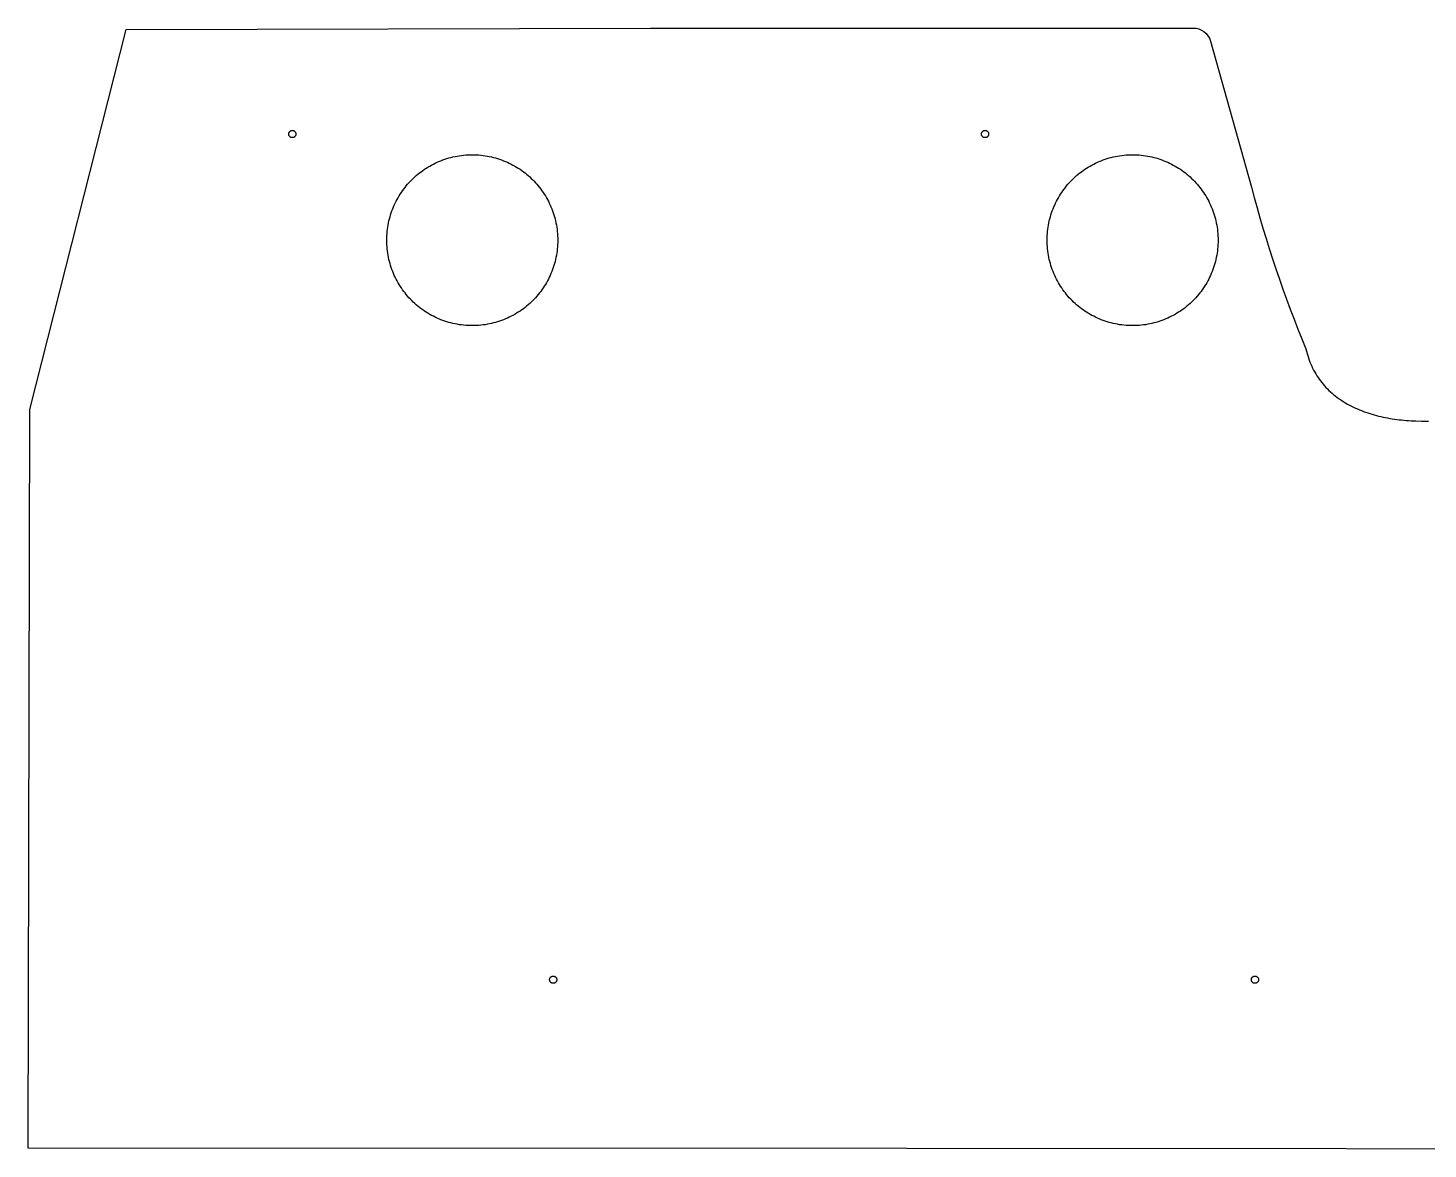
# Model space of a CAD drawing. Extents: x 358 to 7671, y 1345 to 7758.
# Drawn here: x 1534 to 2312, y 4337 to 4960 of the extents above; entities that cross this region are included whole.
import ezdxf

# ---------------------------------------------------------------- set-up
doc = ezdxf.new("R2010")
doc.units = 0
doc.layers.add('Default Layer', color=1, linetype='CONTINUOUS')

msp = doc.modelspace()

# ---------------------------------------------------------------- linework, layer by layer
at = {"layer": 'Default Layer'}
msp.add_lwpolyline([(2510.93, 4336.68), (2022.57, 4336.92), (1534.07, 4337.22), (1535.1, 4747.7), (1588.54, 4958.96), (1880.12, 4959.73), (2181.57, 4959.73, -0.335846), (2191.2, 4952.44), (2214.06, 4871.32, 0.035352), (2244.33, 4781.41), (2244.63, 4780.12), (2244.96, 4778.86), (2245.31, 4777.62), (2245.7, 4776.4), (2246.11, 4775.2), (2246.55, 4774.03), (2247.02, 4772.88), (2247.52, 4771.76), (2248.04, 4770.65), (2248.59, 4769.57), (2249.17, 4768.51), (2249.77, 4767.48), (2250.39, 4766.47), (2251.04, 4765.48), (2251.72, 4764.51), (2252.41, 4763.56), (2253.14, 4762.64), (2253.88, 4761.73), (2254.65, 4760.85), (2255.44, 4759.99), (2256.25, 4759.16), (2257.08, 4758.34), (2257.93, 4757.54), (2258.8, 4756.77), (2259.7, 4756.01), (2260.61, 4755.28), (2261.54, 4754.56), (2262.49, 4753.87), (2263.45, 4753.2), (2264.44, 4752.54), (2265.44, 4751.91), (2266.46, 4751.3), (2267.5, 4750.7), (2268.55, 4750.13), (2269.61, 4749.58), (2270.7, 4749.04), (2271.79, 4748.52), (2272.9, 4748.03), (2274.03, 4747.55), (2275.17, 4747.09), (2276.32, 4746.65), (2277.48, 4746.23), (2278.66, 4745.82), (2279.85, 4745.44), (2281.04, 4745.07), (2282.25, 4744.72), (2283.47, 4744.39), (2284.7, 4744.07), (2285.94, 4743.78), (2287.19, 4743.5), (2288.45, 4743.23), (2289.71, 4742.99), (2290.98, 4742.76), (2292.26, 4742.55), (2293.55, 4742.36), (2294.85, 4742.18), (2296.14, 4742.02), (2297.45, 4741.87), (2298.76, 4741.74), (2300.08, 4741.63), (2301.39, 4741.54), (2302.72, 4741.45), (2304.04, 4741.39), (2305.37, 4741.34), (2308.51, 4741.26), (2312.5, 4741.19)], format="xyb", dxfattribs=at)
for points in [[(1678.97, 4900.79), (1678.98, 4900.99), (1679.01, 4901.19), (1679.06, 4901.38), (1679.12, 4901.57), (1679.21, 4901.74), (1679.31, 4901.91), (1679.42, 4902.06), (1679.55, 4902.2), (1679.69, 4902.33), (1679.85, 4902.45), (1680.01, 4902.55), (1680.19, 4902.63), (1680.37, 4902.7), (1680.56, 4902.75), (1680.76, 4902.78), (1680.97, 4902.79), (1681.17, 4902.78), (1681.37, 4902.75), (1681.56, 4902.7), (1681.75, 4902.63), (1681.92, 4902.55), (1682.09, 4902.45), (1682.24, 4902.33), (1682.38, 4902.2), (1682.51, 4902.06), (1682.63, 4901.91), (1682.73, 4901.74), (1682.81, 4901.57), (1682.88, 4901.38), (1682.93, 4901.19), (1682.96, 4900.99), (1682.97, 4900.79), (1682.96, 4900.58), (1682.93, 4900.38), (1682.88, 4900.19), (1682.81, 4900.01), (1682.73, 4899.83), (1682.63, 4899.67), (1682.51, 4899.52), (1682.38, 4899.37), (1682.24, 4899.24), (1682.09, 4899.13), (1681.92, 4899.03), (1681.75, 4898.94), (1681.56, 4898.88), (1681.37, 4898.83), (1681.17, 4898.8), (1680.97, 4898.79), (1680.76, 4898.8), (1680.56, 4898.83), (1680.37, 4898.88), (1680.19, 4898.94), (1680.01, 4899.03), (1679.85, 4899.13), (1679.69, 4899.24), (1679.55, 4899.37), (1679.42, 4899.52), (1679.31, 4899.67), (1679.21, 4899.83), (1679.12, 4900.01), (1679.06, 4900.19), (1679.01, 4900.38), (1678.98, 4900.58), (1678.97, 4900.79)], [(2063.97, 4900.79), (2063.98, 4900.99), (2064.01, 4901.19), (2064.06, 4901.38), (2064.12, 4901.57), (2064.21, 4901.74), (2064.31, 4901.91), (2064.42, 4902.06), (2064.55, 4902.2), (2064.69, 4902.33), (2064.85, 4902.45), (2065.01, 4902.55), (2065.19, 4902.63), (2065.37, 4902.7), (2065.56, 4902.75), (2065.76, 4902.78), (2065.97, 4902.79), (2066.17, 4902.78), (2066.37, 4902.75), (2066.56, 4902.7), (2066.75, 4902.63), (2066.92, 4902.55), (2067.09, 4902.45), (2067.24, 4902.33), (2067.38, 4902.2), (2067.51, 4902.06), (2067.63, 4901.91), (2067.73, 4901.74), (2067.81, 4901.57), (2067.88, 4901.38), (2067.93, 4901.19), (2067.96, 4900.99), (2067.97, 4900.79), (2067.96, 4900.58), (2067.93, 4900.38), (2067.88, 4900.19), (2067.81, 4900.01), (2067.73, 4899.83), (2067.63, 4899.67), (2067.51, 4899.52), (2067.38, 4899.37), (2067.24, 4899.24), (2067.09, 4899.13), (2066.92, 4899.03), (2066.75, 4898.94), (2066.56, 4898.88), (2066.37, 4898.83), (2066.17, 4898.8), (2065.97, 4898.79), (2065.76, 4898.8), (2065.56, 4898.83), (2065.37, 4898.88), (2065.19, 4898.94), (2065.01, 4899.03), (2064.85, 4899.13), (2064.69, 4899.24), (2064.55, 4899.37), (2064.42, 4899.52), (2064.31, 4899.67), (2064.21, 4899.83), (2064.12, 4900.01), (2064.06, 4900.19), (2064.01, 4900.38), (2063.98, 4900.58), (2063.97, 4900.79)], [(1828.47, 4841.79), (1828.45, 4840.56), (1828.41, 4839.34), (1828.33, 4838.13), (1828.22, 4836.93), (1828.09, 4835.74), (1827.92, 4834.55), (1827.73, 4833.38), (1827.5, 4832.21), (1827.25, 4831.06), (1826.97, 4829.92), (1826.66, 4828.78), (1826.33, 4827.66), (1825.97, 4826.55), (1825.58, 4825.46), (1825.17, 4824.37), (1824.73, 4823.3), (1824.27, 4822.24), (1823.78, 4821.19), (1823.27, 4820.16), (1822.73, 4819.15), (1822.17, 4818.14), (1821.59, 4817.16), (1820.98, 4816.19), (1820.35, 4815.23), (1819.7, 4814.29), (1819.03, 4813.37), (1818.34, 4812.46), (1817.62, 4811.57), (1816.88, 4810.7), (1816.13, 4809.85), (1815.35, 4809.02), (1814.55, 4808.2), (1813.74, 4807.4), (1812.9, 4806.63), (1812.05, 4805.87), (1811.18, 4805.13), (1810.29, 4804.42), (1809.39, 4803.72), (1808.46, 4803.05), (1807.52, 4802.4), (1806.57, 4801.77), (1805.6, 4801.16), (1804.61, 4800.58), (1803.61, 4800.02), (1802.59, 4799.48), (1801.56, 4798.97), (1800.51, 4798.48), (1799.46, 4798.02), (1798.38, 4797.58), (1797.3, 4797.17), (1796.2, 4796.78), (1795.09, 4796.42), (1793.97, 4796.09), (1792.84, 4795.78), (1791.69, 4795.5), (1790.54, 4795.25), (1789.38, 4795.03), (1788.2, 4794.83), (1787.02, 4794.67), (1785.82, 4794.53), (1784.62, 4794.43), (1783.41, 4794.35), (1782.19, 4794.3), (1780.97, 4794.29), (1779.74, 4794.3), (1778.52, 4794.35), (1777.31, 4794.43), (1776.11, 4794.53), (1774.92, 4794.67), (1773.73, 4794.83), (1772.56, 4795.03), (1771.39, 4795.25), (1770.24, 4795.5), (1769.1, 4795.78), (1767.96, 4796.09), (1766.84, 4796.42), (1765.73, 4796.78), (1764.63, 4797.17), (1763.55, 4797.58), (1762.48, 4798.02), (1761.42, 4798.48), (1760.37, 4798.97), (1759.34, 4799.48), (1758.33, 4800.02), (1757.32, 4800.58), (1756.34, 4801.16), (1755.36, 4801.77), (1754.41, 4802.4), (1753.47, 4803.05), (1752.55, 4803.72), (1751.64, 4804.42), (1750.75, 4805.13), (1749.88, 4805.87), (1749.03, 4806.63), (1748.19, 4807.4), (1747.38, 4808.2), (1746.58, 4809.02), (1745.81, 4809.85), (1745.05, 4810.7), (1744.31, 4811.57), (1743.6, 4812.46), (1742.9, 4813.37), (1742.23, 4814.29), (1741.58, 4815.23), (1740.95, 4816.19), (1740.34, 4817.16), (1739.76, 4818.14), (1739.2, 4819.15), (1738.66, 4820.16), (1738.15, 4821.19), (1737.66, 4822.24), (1737.2, 4823.3), (1736.76, 4824.37), (1736.35, 4825.46), (1735.96, 4826.55), (1735.6, 4827.66), (1735.27, 4828.78), (1734.96, 4829.92), (1734.68, 4831.06), (1734.43, 4832.21), (1734.21, 4833.38), (1734.01, 4834.55), (1733.85, 4835.74), (1733.71, 4836.93), (1733.61, 4838.13), (1733.53, 4839.34), (1733.48, 4840.56), (1733.47, 4841.79), (1733.48, 4843.01), (1733.53, 4844.23), (1733.61, 4845.44), (1733.71, 4846.64), (1733.85, 4847.84), (1734.01, 4849.02), (1734.21, 4850.2), (1734.43, 4851.36), (1734.68, 4852.51), (1734.96, 4853.66), (1735.27, 4854.79), (1735.6, 4855.91), (1735.96, 4857.02), (1736.35, 4858.12), (1736.76, 4859.2), (1737.2, 4860.28), (1737.66, 4861.34), (1738.15, 4862.38), (1738.66, 4863.41), (1739.2, 4864.43), (1739.76, 4865.43), (1740.34, 4866.42), (1740.95, 4867.39), (1741.58, 4868.35), (1742.23, 4869.28), (1742.9, 4870.21), (1743.6, 4871.11), (1744.31, 4872), (1745.05, 4872.87), (1745.81, 4873.73), (1746.58, 4874.56), (1747.38, 4875.38), (1748.19, 4876.17), (1749.03, 4876.95), (1749.88, 4877.7), (1750.75, 4878.44), (1751.64, 4879.16), (1752.55, 4879.85), (1753.47, 4880.52), (1754.41, 4881.18), (1755.36, 4881.8), (1756.34, 4882.41), (1757.32, 4882.99), (1758.33, 4883.55), (1759.34, 4884.09), (1760.37, 4884.6), (1761.42, 4885.09), (1762.48, 4885.55), (1763.55, 4885.99), (1764.63, 4886.41), (1765.73, 4886.79), (1766.84, 4887.15), (1767.96, 4887.49), (1769.1, 4887.79), (1770.24, 4888.07), (1771.39, 4888.32), (1772.56, 4888.55), (1773.73, 4888.74), (1774.92, 4888.91), (1776.11, 4889.04), (1777.31, 4889.15), (1778.52, 4889.23), (1779.74, 4889.27), (1780.97, 4889.29), (1782.19, 4889.27), (1783.41, 4889.23), (1784.62, 4889.15), (1785.82, 4889.04), (1787.02, 4888.91), (1788.2, 4888.74), (1789.38, 4888.55), (1790.54, 4888.32), (1791.69, 4888.07), (1792.84, 4887.79), (1793.97, 4887.49), (1795.09, 4887.15), (1796.2, 4886.79), (1797.3, 4886.41), (1798.38, 4885.99), (1799.46, 4885.55), (1800.51, 4885.09), (1801.56, 4884.6), (1802.59, 4884.09), (1803.61, 4883.55), (1804.61, 4882.99), (1805.6, 4882.41), (1806.57, 4881.8), (1807.52, 4881.18), (1808.46, 4880.52), (1809.39, 4879.85), (1810.29, 4879.16), (1811.18, 4878.44), (1812.05, 4877.7), (1812.9, 4876.95), (1813.74, 4876.17), (1814.55, 4875.38), (1815.35, 4874.56), (1816.13, 4873.73), (1816.88, 4872.87), (1817.62, 4872), (1818.34, 4871.11), (1819.03, 4870.21), (1819.7, 4869.28), (1820.35, 4868.35), (1820.98, 4867.39), (1821.59, 4866.42), (1822.17, 4865.43), (1822.73, 4864.43), (1823.27, 4863.41), (1823.78, 4862.38), (1824.27, 4861.34), (1824.73, 4860.28), (1825.17, 4859.2), (1825.58, 4858.12), (1825.97, 4857.02), (1826.33, 4855.91), (1826.66, 4854.79), (1826.97, 4853.66), (1827.25, 4852.51), (1827.5, 4851.36), (1827.73, 4850.2), (1827.92, 4849.02), (1828.09, 4847.84), (1828.22, 4846.64), (1828.33, 4845.44), (1828.41, 4844.23), (1828.45, 4843.01), (1828.47, 4841.79)], [(2195.47, 4841.79), (2195.45, 4840.56), (2195.41, 4839.34), (2195.33, 4838.13), (2195.22, 4836.93), (2195.09, 4835.74), (2194.92, 4834.55), (2194.73, 4833.38), (2194.5, 4832.21), (2194.25, 4831.06), (2193.97, 4829.92), (2193.66, 4828.78), (2193.33, 4827.66), (2192.97, 4826.55), (2192.58, 4825.46), (2192.17, 4824.37), (2191.73, 4823.3), (2191.27, 4822.24), (2190.78, 4821.19), (2190.27, 4820.16), (2189.73, 4819.15), (2189.17, 4818.14), (2188.59, 4817.16), (2187.98, 4816.19), (2187.35, 4815.23), (2186.7, 4814.29), (2186.03, 4813.37), (2185.34, 4812.46), (2184.62, 4811.57), (2183.88, 4810.7), (2183.13, 4809.85), (2182.35, 4809.02), (2181.55, 4808.2), (2180.74, 4807.4), (2179.9, 4806.63), (2179.05, 4805.87), (2178.18, 4805.13), (2177.29, 4804.42), (2176.39, 4803.72), (2175.46, 4803.05), (2174.52, 4802.4), (2173.57, 4801.77), (2172.6, 4801.16), (2171.61, 4800.58), (2170.61, 4800.02), (2169.59, 4799.48), (2168.56, 4798.97), (2167.51, 4798.48), (2166.46, 4798.02), (2165.38, 4797.58), (2164.3, 4797.17), (2163.2, 4796.78), (2162.09, 4796.42), (2160.97, 4796.09), (2159.84, 4795.78), (2158.69, 4795.5), (2157.54, 4795.25), (2156.38, 4795.03), (2155.2, 4794.83), (2154.02, 4794.67), (2152.82, 4794.53), (2151.62, 4794.43), (2150.41, 4794.35), (2149.19, 4794.3), (2147.97, 4794.29), (2146.74, 4794.3), (2145.52, 4794.35), (2144.31, 4794.43), (2143.11, 4794.53), (2141.92, 4794.67), (2140.73, 4794.83), (2139.56, 4795.03), (2138.39, 4795.25), (2137.24, 4795.5), (2136.1, 4795.78), (2134.96, 4796.09), (2133.84, 4796.42), (2132.73, 4796.78), (2131.63, 4797.17), (2130.55, 4797.58), (2129.48, 4798.02), (2128.42, 4798.48), (2127.37, 4798.97), (2126.34, 4799.48), (2125.33, 4800.02), (2124.32, 4800.58), (2123.34, 4801.16), (2122.36, 4801.77), (2121.41, 4802.4), (2120.47, 4803.05), (2119.55, 4803.72), (2118.64, 4804.42), (2117.75, 4805.13), (2116.88, 4805.87), (2116.03, 4806.63), (2115.19, 4807.4), (2114.38, 4808.2), (2113.58, 4809.02), (2112.81, 4809.85), (2112.05, 4810.7), (2111.31, 4811.57), (2110.6, 4812.46), (2109.9, 4813.37), (2109.23, 4814.29), (2108.58, 4815.23), (2107.95, 4816.19), (2107.34, 4817.16), (2106.76, 4818.14), (2106.2, 4819.15), (2105.66, 4820.16), (2105.15, 4821.19), (2104.66, 4822.24), (2104.2, 4823.3), (2103.76, 4824.37), (2103.35, 4825.46), (2102.96, 4826.55), (2102.6, 4827.66), (2102.27, 4828.78), (2101.96, 4829.92), (2101.68, 4831.06), (2101.43, 4832.21), (2101.21, 4833.38), (2101.01, 4834.55), (2100.85, 4835.74), (2100.71, 4836.93), (2100.61, 4838.13), (2100.53, 4839.34), (2100.48, 4840.56), (2100.47, 4841.79), (2100.48, 4843.01), (2100.53, 4844.23), (2100.61, 4845.44), (2100.71, 4846.64), (2100.85, 4847.84), (2101.01, 4849.02), (2101.21, 4850.2), (2101.43, 4851.36), (2101.68, 4852.51), (2101.96, 4853.66), (2102.27, 4854.79), (2102.6, 4855.91), (2102.96, 4857.02), (2103.35, 4858.12), (2103.76, 4859.2), (2104.2, 4860.28), (2104.66, 4861.34), (2105.15, 4862.38), (2105.66, 4863.41), (2106.2, 4864.43), (2106.76, 4865.43), (2107.34, 4866.42), (2107.95, 4867.39), (2108.58, 4868.35), (2109.23, 4869.28), (2109.9, 4870.21), (2110.6, 4871.11), (2111.31, 4872), (2112.05, 4872.87), (2112.81, 4873.73), (2113.58, 4874.56), (2114.38, 4875.38), (2115.19, 4876.17), (2116.03, 4876.95), (2116.88, 4877.7), (2117.75, 4878.44), (2118.64, 4879.16), (2119.55, 4879.85), (2120.47, 4880.52), (2121.41, 4881.18), (2122.36, 4881.8), (2123.34, 4882.41), (2124.32, 4882.99), (2125.33, 4883.55), (2126.34, 4884.09), (2127.37, 4884.6), (2128.42, 4885.09), (2129.48, 4885.55), (2130.55, 4885.99), (2131.63, 4886.41), (2132.73, 4886.79), (2133.84, 4887.15), (2134.96, 4887.49), (2136.1, 4887.79), (2137.24, 4888.07), (2138.39, 4888.32), (2139.56, 4888.55), (2140.73, 4888.74), (2141.92, 4888.91), (2143.11, 4889.04), (2144.31, 4889.15), (2145.52, 4889.23), (2146.74, 4889.27), (2147.97, 4889.29), (2149.19, 4889.27), (2150.41, 4889.23), (2151.62, 4889.15), (2152.82, 4889.04), (2154.02, 4888.91), (2155.2, 4888.74), (2156.38, 4888.55), (2157.54, 4888.32), (2158.69, 4888.07), (2159.84, 4887.79), (2160.97, 4887.49), (2162.09, 4887.15), (2163.2, 4886.79), (2164.3, 4886.41), (2165.38, 4885.99), (2166.46, 4885.55), (2167.51, 4885.09), (2168.56, 4884.6), (2169.59, 4884.09), (2170.61, 4883.55), (2171.61, 4882.99), (2172.6, 4882.41), (2173.57, 4881.8), (2174.52, 4881.18), (2175.46, 4880.52), (2176.39, 4879.85), (2177.29, 4879.16), (2178.18, 4878.44), (2179.05, 4877.7), (2179.9, 4876.95), (2180.74, 4876.17), (2181.55, 4875.38), (2182.35, 4874.56), (2183.13, 4873.73), (2183.88, 4872.87), (2184.62, 4872), (2185.34, 4871.11), (2186.03, 4870.21), (2186.7, 4869.28), (2187.35, 4868.35), (2187.98, 4867.39), (2188.59, 4866.42), (2189.17, 4865.43), (2189.73, 4864.43), (2190.27, 4863.41), (2190.78, 4862.38), (2191.27, 4861.34), (2191.73, 4860.28), (2192.17, 4859.2), (2192.58, 4858.12), (2192.97, 4857.02), (2193.33, 4855.91), (2193.66, 4854.79), (2193.97, 4853.66), (2194.25, 4852.51), (2194.5, 4851.36), (2194.73, 4850.2), (2194.92, 4849.02), (2195.09, 4847.84), (2195.22, 4846.64), (2195.33, 4845.44), (2195.41, 4844.23), (2195.45, 4843.01), (2195.47, 4841.79)], [(1823.97, 4430.79), (1823.98, 4430.99), (1824.01, 4431.19), (1824.06, 4431.38), (1824.12, 4431.57), (1824.21, 4431.74), (1824.31, 4431.91), (1824.42, 4432.06), (1824.55, 4432.2), (1824.69, 4432.33), (1824.85, 4432.45), (1825.01, 4432.55), (1825.19, 4432.63), (1825.37, 4432.7), (1825.56, 4432.75), (1825.76, 4432.78), (1825.97, 4432.79), (1826.17, 4432.78), (1826.37, 4432.75), (1826.56, 4432.7), (1826.75, 4432.63), (1826.92, 4432.55), (1827.09, 4432.45), (1827.24, 4432.33), (1827.38, 4432.2), (1827.51, 4432.06), (1827.63, 4431.91), (1827.73, 4431.74), (1827.81, 4431.57), (1827.88, 4431.38), (1827.93, 4431.19), (1827.96, 4430.99), (1827.97, 4430.79), (1827.96, 4430.58), (1827.93, 4430.38), (1827.88, 4430.19), (1827.81, 4430.01), (1827.73, 4429.83), (1827.63, 4429.67), (1827.51, 4429.52), (1827.38, 4429.37), (1827.24, 4429.24), (1827.09, 4429.13), (1826.92, 4429.03), (1826.75, 4428.94), (1826.56, 4428.88), (1826.37, 4428.83), (1826.17, 4428.8), (1825.97, 4428.79), (1825.76, 4428.8), (1825.56, 4428.83), (1825.37, 4428.88), (1825.19, 4428.94), (1825.01, 4429.03), (1824.85, 4429.13), (1824.69, 4429.24), (1824.55, 4429.37), (1824.42, 4429.52), (1824.31, 4429.67), (1824.21, 4429.83), (1824.12, 4430.01), (1824.06, 4430.19), (1824.01, 4430.38), (1823.98, 4430.58), (1823.97, 4430.79)], [(2213.97, 4430.79), (2213.98, 4430.99), (2214.01, 4431.19), (2214.06, 4431.38), (2214.12, 4431.57), (2214.21, 4431.74), (2214.31, 4431.91), (2214.42, 4432.06), (2214.55, 4432.2), (2214.69, 4432.33), (2214.85, 4432.45), (2215.01, 4432.55), (2215.19, 4432.63), (2215.37, 4432.7), (2215.56, 4432.75), (2215.76, 4432.78), (2215.97, 4432.79), (2216.17, 4432.78), (2216.37, 4432.75), (2216.56, 4432.7), (2216.75, 4432.63), (2216.92, 4432.55), (2217.09, 4432.45), (2217.24, 4432.33), (2217.38, 4432.2), (2217.51, 4432.06), (2217.63, 4431.91), (2217.73, 4431.74), (2217.81, 4431.57), (2217.88, 4431.38), (2217.93, 4431.19), (2217.96, 4430.99), (2217.97, 4430.79), (2217.96, 4430.58), (2217.93, 4430.38), (2217.88, 4430.19), (2217.81, 4430.01), (2217.73, 4429.83), (2217.63, 4429.67), (2217.51, 4429.52), (2217.38, 4429.37), (2217.24, 4429.24), (2217.09, 4429.13), (2216.92, 4429.03), (2216.75, 4428.94), (2216.56, 4428.88), (2216.37, 4428.83), (2216.17, 4428.8), (2215.97, 4428.79), (2215.76, 4428.8), (2215.56, 4428.83), (2215.37, 4428.88), (2215.19, 4428.94), (2215.01, 4429.03), (2214.85, 4429.13), (2214.69, 4429.24), (2214.55, 4429.37), (2214.42, 4429.52), (2214.31, 4429.67), (2214.21, 4429.83), (2214.12, 4430.01), (2214.06, 4430.19), (2214.01, 4430.38), (2213.98, 4430.58), (2213.97, 4430.79)]]:
    msp.add_lwpolyline(points, close=True, dxfattribs=at)

doc.saveas('drawing.dxf')
